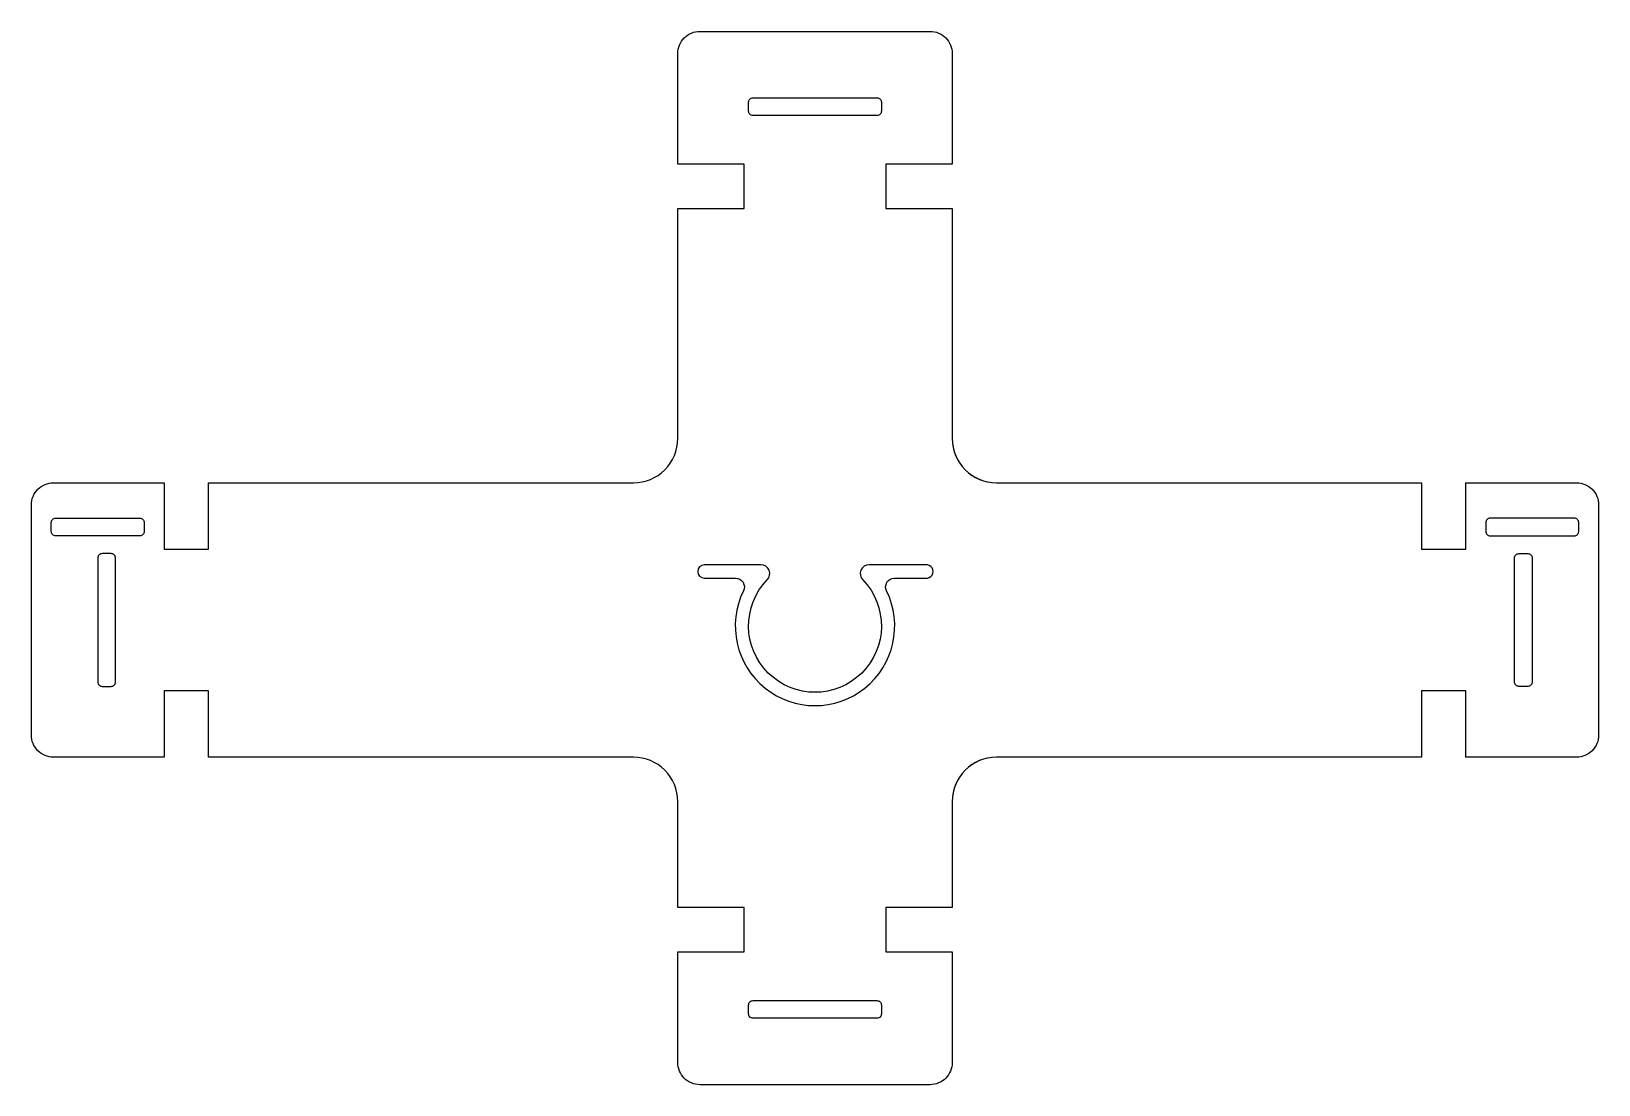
# Model space of a CAD drawing. Header units: millimetres. Extents: x -82 to 272, y -42 to 196.
import ezdxf

# ---------------------------------------------------------------- set-up
doc = ezdxf.new("R2010")
doc.units = ezdxf.units.MM
doc.layers.get('0').update_dxf_attribs({"linetype": 'CONTINUOUS'})

msp = doc.modelspace()

# ---------------------------------------------------------------- linework, layer by layer
for points in [[(68.85, 195.8), (120.85, 195.8, -0.414214), (125.85, 190.8), (125.85, 165.8), (110.85, 165.8), (110.85, 155.8), (125.85, 155.8), (125.85, 103.8, 0.414214), (135.85, 93.8), (231.85, 93.8), (231.85, 78.8), (241.85, 78.8), (241.85, 93.8), (266.85, 93.8, -0.414214), (271.85, 88.8), (271.85, 36.8, -0.414214), (266.85, 31.8), (241.85, 31.8), (241.85, 46.8), (231.85, 46.8), (231.85, 31.8), (135.85, 31.8, 0.414214), (125.85, 21.8), (125.85, -2.2), (110.85, -2.2), (110.85, -12.2), (125.85, -12.2), (125.85, -37.2, -0.414214), (120.85, -42.2), (68.85, -42.2, -0.414214), (63.85, -37.2), (63.85, -12.2), (78.85, -12.2), (78.85, -2.2), (63.85, -2.2), (63.85, 21.8, 0.414214), (53.85, 31.8), (-42.15, 31.8), (-42.15, 46.8), (-52.15, 46.8), (-52.15, 31.8), (-77.15, 31.8, -0.414214), (-82.15, 36.8), (-82.15, 88.8, -0.414214), (-77.15, 93.8), (-52.15, 93.8), (-52.15, 78.8), (-42.15, 78.8), (-42.15, 93.8), (53.85, 93.8, 0.414214), (63.85, 103.8), (63.85, 155.8), (78.85, 155.8), (78.85, 165.8), (63.85, 165.8), (63.85, 190.8, -0.414214)], [(80.85, 180.8), (108.85, 180.8, -0.414214), (109.85, 179.8), (109.85, 177.8, -0.414214), (108.85, 176.8), (80.85, 176.8, -0.414214), (79.85, 177.8), (79.85, 179.8, -0.414214)], [(-76.65, 85.8), (-57.65, 85.8, -0.414214), (-56.65, 84.8), (-56.65, 82.8, -0.414214), (-57.65, 81.8), (-76.65, 81.8, -0.414214), (-77.65, 82.8), (-77.65, 84.8, -0.414214)], [(247.35, 85.8, 0.414214), (246.35, 84.8), (246.35, 82.8, 0.414214), (247.35, 81.8), (266.35, 81.8, 0.414214), (267.35, 82.8), (267.35, 84.8, 0.414214), (266.35, 85.8)], [(-64.15, 77.8), (-66.15, 77.8, 0.414214), (-67.15, 76.8), (-67.15, 48.8, 0.414214), (-66.15, 47.8), (-64.15, 47.8, 0.414214), (-63.15, 48.8), (-63.15, 76.8, 0.414214)], [(82.63, 75.26), (69.85, 75.26, 1), (69.85, 72.26), (76.9, 72.26, -0.555183), (78.69, 69.38, 1.605104), (111.01, 69.38, -0.555183), (112.8, 72.26), (119.85, 72.26, 1.112793), (119.85, 75.26), (107.07, 75.26, 0.662069), (105.63, 71.87, -2.357526), (84.07, 71.87, 0.662069)], [(256.85, 76.8), (256.85, 48.8, -0.414214), (255.85, 47.8), (253.85, 47.8, -0.414214), (252.85, 48.8), (252.85, 76.8, -0.414214), (253.85, 77.8), (255.85, 77.8, -0.414214)], [(80.85, -23.2), (108.85, -23.2, -0.414214), (109.85, -24.2), (109.85, -26.2, -0.414214), (108.85, -27.2), (80.85, -27.2, -0.414214), (79.85, -26.2), (79.85, -24.2, -0.414214)]]:
    msp.add_lwpolyline(points, format="xyb", close=True)
for centre, start, end in [((135.85, 103.8), 180, 270), ((135.85, 21.8), 90, 180)]:
    msp.add_arc(centre, 10, start, end)

doc.saveas('drawing.dxf')
